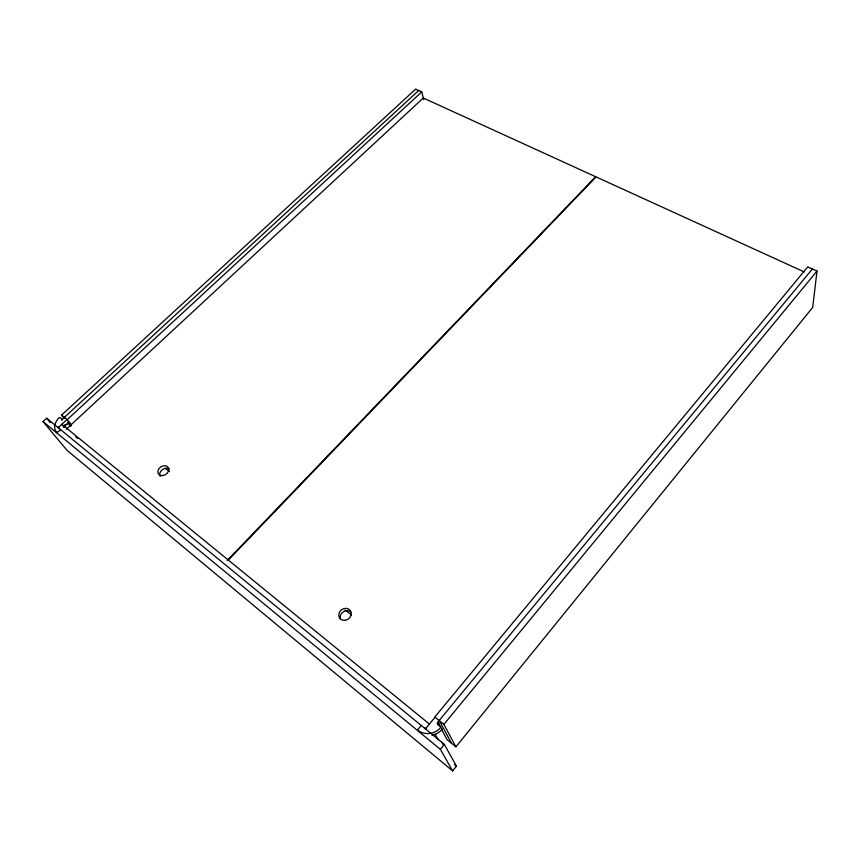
<?xml version="1.0" encoding="UTF-8"?>
<svg xmlns="http://www.w3.org/2000/svg" width="860" height="860" viewBox="0 0 860 860"><rect width="100%" height="100%" fill="white"/><g stroke="black" fill="none" stroke-linecap="round" stroke-linejoin="round"><path stroke-width="1.29" d="M438.202 725.475L440.46 722.744M426.216 727.893L425.41 728.871L424.496 728.119M455.897 746.846L443.91 724.367L434.805 717.004L807.776 266.89L817 271.072L812.711 307.407L455.897 746.846L447.146 739.697L441.588 729.484M58.759 428.162L58.19 427.689L58.931 427.012M452.65 770.904L456.445 766.185L444.373 744.416L46.644 418.218L43 421.561L66.962 450.264L452.65 770.904L440.363 749.329L43 421.561M440.363 749.329L444.373 744.416M443.91 724.367L817 271.072M421.282 725.485L418.25 729.14A1.107 1.032 -48.8 0 0 418.358 730.667A17.383 16.254 -45.6 0 0 440.632 727.775A1.107 1.043 -47.5 0 0 440.546 726.238L437.375 724.002L437.299 722.787L812.378 268.976M425.41 728.871L435.063 717.218M227.169 560.548L595.647 176.708L423.27 98.008L66.295 429.204M228.491 559.903L596.077 176.902L804.272 271.953M58.19 427.689L67.048 419.508L71.348 424.797M421.755 91.869L67.209 419.648L61.587 415.1L415.638 89.096L421.755 91.869L423.722 99.653M60.77 429.806L56.889 432.612A14.05 9.987 -34.1 0 1 59.028 417.767C60.651 416.197 61.812 420.873 63.049 418.605L418.691 90.483M63.758 427.119L69.144 422.131M61.533 420.121L62.232 420.121M64.661 424.786L66.94 424.41M165.217 468.248L169.431 471.56M345.139 610.041L351.46 615.018M429.398 724.055L61.845 424.313L64.349 427.398M75.637 436.837L77.712 438.525M454.381 764.475L456.445 766.185M47.923 419.142L50.439 422.195M46.644 418.218L50.052 422.335M68.542 422.529L71.025 425.625M61.587 415.1L64.081 418.196M67.413 422.335L70.735 426.463M435.074 734.15L438.224 739.761M441.578 741.965L442.825 744.212M437.89 722.454L438.998 724.507M438.514 723.808L440.363 727.216M439.352 720.68L451.511 743.266M441.653 728.28A1.107 1.043 -47.9 0 1 441.739 729.817A17.308 16.2 -46 0 1 432.01 735.268M340.377 619.049A6.536 5.719 -36.4 0 1 343.151 611.954A6.536 5.719 -36.4 0 1 350.708 611.815M160.207 476.408A5.88 4.483 -34 0 1 162.142 469.872A5.88 4.483 -34 0 1 169.302 469.13M345.161 620.318A6.557 5.74 -36.3 0 0 350.375 610.578A6.557 5.74 -36.3 0 0 339.496 612.159A6.557 5.74 -36.3 0 0 345.161 620.318M162.905 475.558A5.902 4.493 -33.9 0 0 168.248 467.442A5.902 4.493 -33.9 0 0 158.745 468.99A5.902 4.493 -33.9 0 0 162.905 475.558"/></g></svg>
